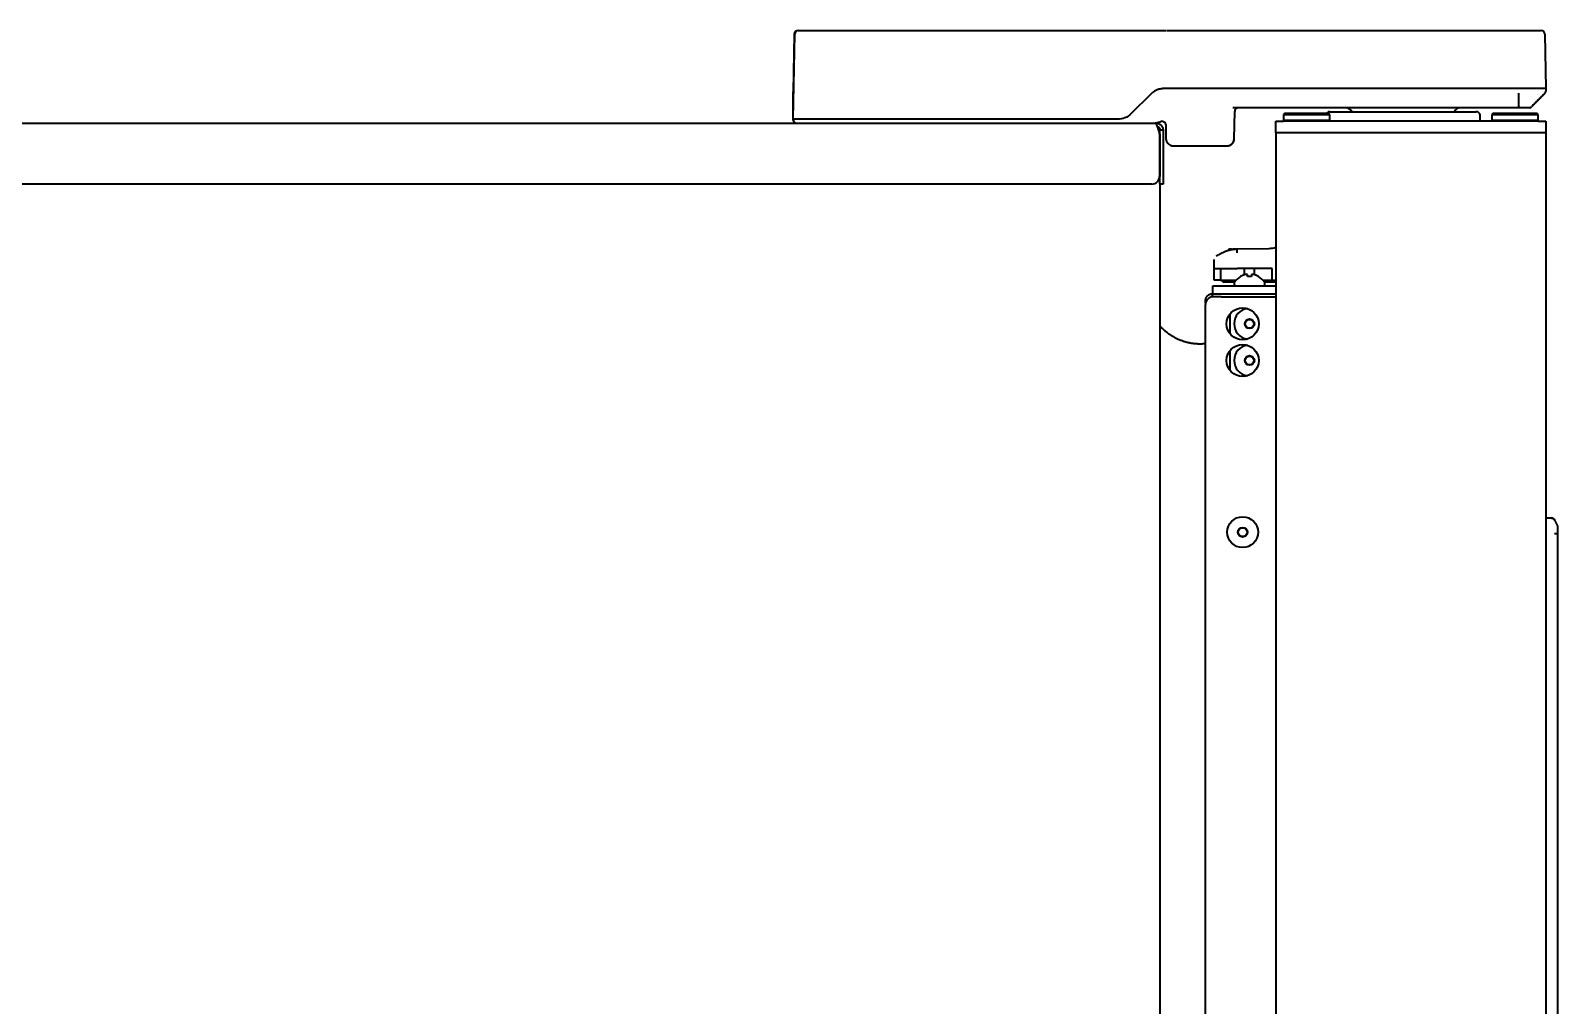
# Model space of a CAD drawing. Header units: inches. Extents: x 90 to 4161, y -506 to 3104.
# Drawn here: x 3699.3 to 4094.9, y 1707.1 to 1959.8 of the extents above; entities that cross this region are included whole.
import ezdxf

# ---------------------------------------------------------------- set-up
doc = ezdxf.new("R2010")
doc.units = ezdxf.units.IN
doc.layers.add('1', color=7, linetype='Continuous', true_color=0xffffff)

msp = doc.modelspace()

# ---------------------------------------------------------------- linework, layer by layer
at = {"layer": '1', "color": 7, "linetype": 'Continuous', "lineweight": 35}
for p, q in [((3897.17, 1958.78), (3896.91, 1943.88)), ((3896.91, 1936.76), (3897.3, 1958.78)), ((3898.17, 1959.76), (3898.19, 1959.76)), ((3898.19, 1959.76), (3898.27, 1959.76)), ((3898.29, 1959.76), (3903.91, 1959.76)), ((3903.91, 1959.76), (3980.94, 1959.76)), ((3984.5, 1959.76), (3989.57, 1959.76)), ((3993.96, 1959.76), (4001.24, 1959.76)), ((4001.24, 1959.76), (4005.31, 1959.76)), ((4005.31, 1959.76), (4084.91, 1959.76)), ((4084.91, 1959.76), (4090.67, 1959.76)), ((4091.67, 1958.78), (4091.91, 1944.76)), ((3989.55, 1943.3), (3984.48, 1938.23)), ((4000.36, 1944.76), (3993.08, 1944.76)), ((4005.31, 1944.76), (4000.36, 1944.76)), ((4084.91, 1944.76), (4005.31, 1944.76)), ((4091.91, 1944.76), (4084.91, 1944.76)), ((4091.91, 1944.76), (4091.9, 1944.05)), ((3896.91, 1938.08), (3896.91, 1942.56)), ((4084.91, 1939.76), (4010.81, 1939.76)), ((4011.15, 1931.72), (4011.27, 1938.78)), ((4035.96, 1938.73), (4073.86, 1938.73)), ((3331.96, 1935.76), (3990.66, 1935.76)), ((3896.91, 1936.55), (3896.91, 1936.76)), ((3903.91, 1936.76), (3896.91, 1936.76)), ((3896.92, 1936.5), (3896.91, 1936.55)), ((3980.94, 1936.76), (3903.91, 1936.76)), ((3990.68, 1935.76), (3990.66, 1935.76)), ((3990.66, 1935.76), (3990.91, 1935.76)), ((3992.06, 1936.1), (3992.08, 1936.11)), ((3993.55, 1931.73), (3993.49, 1935.22)), ((4021.91, 1936.26), (4023.91, 1936.26)), ((4021.91, 1933.26), (4021.91, 1936.26)), ((4024.16, 1938.26), (4023.91, 1938.01)), ((4023.91, 1938.01), (4029.91, 1938.01)), ((4023.91, 1938.01), (4023.91, 1936.51)), ((4023.91, 1936.51), (4035.91, 1936.51)), ((4023.91, 1936.51), (4024.16, 1936.26)), ((4089.91, 1936.26), (4023.91, 1936.26)), ((4029.91, 1938.26), (4024.16, 1938.26)), ((4035.66, 1938.26), (4029.91, 1938.26)), ((4029.91, 1938.01), (4035.91, 1938.01)), ((4035.91, 1938.01), (4035.66, 1938.26)), ((4035.66, 1936.26), (4035.91, 1936.51)), ((4035.91, 1936.51), (4035.91, 1938.01)), ((4074.91, 1936.26), (4074.86, 1937.77)), ((4078.16, 1938.26), (4077.91, 1938.01)), ((4077.91, 1938.01), (4083.91, 1938.01)), ((4077.91, 1938.01), (4077.91, 1936.51)), ((4077.91, 1936.51), (4078.16, 1936.26)), ((4077.91, 1936.51), (4089.91, 1936.51)), ((4083.91, 1938.26), (4078.16, 1938.26)), ((4089.66, 1938.26), (4083.91, 1938.26)), ((4083.91, 1938.01), (4089.91, 1938.01)), ((4089.91, 1938.01), (4089.66, 1938.26)), ((4089.66, 1936.26), (4089.91, 1936.51)), ((4089.91, 1936.51), (4089.91, 1938.01)), ((4089.91, 1936.26), (4091.91, 1936.26)), ((4091.91, 1936.26), (4091.91, 1933.26)), ((3991.62, 1933.85), (3991.57, 1933.96)), ((3991.7, 1933.66), (3991.91, 1933.66)), ((3991.8, 1933.16), (3991.91, 1933.16)), ((3991.81, 1933), (3991.81, 1921.96)), ((3991.91, 1933.96), (3991.91, 1933.85)), ((3991.91, 1933), (3991.91, 1933.85)), ((3991.91, 1933), (3991.91, 1921.96)), ((3992.71, 1933.96), (3992.71, 1933.85)), ((3992.71, 1933.85), (3992.71, 1933)), ((3992.71, 1933), (3992.71, 1921.96)), ((4023.91, 1933.26), (4021.91, 1933.26)), ((4023.91, 1933.26), (4021.91, 1933.26)), ((4021.91, 1933.26), (4021.91, 1249.76)), ((4089.91, 1933.26), (4023.91, 1933.26)), ((4089.91, 1933.26), (4023.91, 1933.26)), ((4091.91, 1933.26), (4089.91, 1933.26)), ((4091.91, 1933.26), (4089.91, 1933.26)), ((4091.91, 1933.26), (4091.91, 1249.76)), ((3998.08, 1929.76), (3995.55, 1929.76)), ((4001.01, 1929.76), (3998.08, 1929.76)), ((4004.8, 1929.76), (4001.01, 1929.76)), ((4008.58, 1929.76), (4004.8, 1929.76)), ((4009.15, 1929.76), (4008.58, 1929.76)), ((3989.81, 1919.96), (3332.81, 1919.96)), ((3991.91, 1919.98), (3991.91, 1921.96)), ((3991.91, 1919.98), (3991.91, 1204.2)), ((3992.71, 1919.96), (3991.91, 1919.96)), ((3992.71, 1921.96), (3992.71, 1919.96)), ((4011.87, 1903.16), (4011.89, 1903.16)), ((4011.89, 1903.16), (4020.19, 1903.31)), ((4011.9, 1903.16), (4011.89, 1903.16)), ((4006, 1898.06), (4006, 1900.45)), ((4006, 1898.06), (4011.89, 1898.06)), ((4006, 1895.06), (4006, 1898.06)), ((4007.62, 1898.06), (4007.62, 1895.06)), ((4021, 1898.06), (4011.89, 1898.06)), ((4012.82, 1896.01), (4012.82, 1896.04)), ((4013.73, 1898.06), (4013.73, 1896.42)), ((4016.41, 1896.46), (4016.41, 1898.06)), ((4017.42, 1896.04), (4017.42, 1896.01)), ((4021, 1895.06), (4021, 1898.06)), ((4005.51, 1891.56), (4006.42, 1891.56)), ((4005.51, 1890.76), (4005.51, 1891.56)), ((4005.62, 1893.56), (4007.62, 1893.56)), ((4005.62, 1891.56), (4005.62, 1893.56)), ((4007.62, 1895.06), (4006, 1895.06)), ((4006.42, 1891.56), (4021.91, 1891.56)), ((4007.62, 1895.06), (4011.67, 1895.06)), ((4007.62, 1893.56), (4021.91, 1893.56)), ((4011.3, 1894.56), (4008.5, 1894.56)), ((4011.12, 1894.56), (4011.12, 1894.16)), ((4011.12, 1894.16), (4011.12, 1893.96)), ((4011.12, 1893.96), (4011.12, 1893.56)), ((4018.57, 1895.06), (4021, 1895.06)), ((4021.75, 1894.56), (4018.94, 1894.56)), ((4019.12, 1894.16), (4019.12, 1894.56)), ((4019.12, 1893.96), (4019.12, 1894.16)), ((4019.12, 1893.56), (4019.12, 1893.96)), ((4021, 1895.06), (4021.91, 1895.06)), ((4003.71, 1351.76), (4003.71, 1888.76)), ((4003.94, 1889.68), (4003.72, 1889.67)), ((4003.74, 1889.11), (4003.72, 1889.67)), ((4007.55, 1890.76), (4005.69, 1890.76)), ((4007.8, 1890.76), (4007.55, 1890.76)), ((4007.8, 1890.76), (4021.91, 1890.76)), ((4010.12, 1881.13), (4010.12, 1886.38)), ((4010.12, 1871.64), (4010.12, 1876.88)), ((4091.91, 1833.51), (4093.32, 1833.44)), ((4094.91, 1829.4), (4094.91, 1456.61))]:
    msp.add_line(p, q, dxfattribs=at)
for centre, radius in [((4013.34, 1883.76), 4.15), ((4015.12, 1883.76), 1.25), ((4015.12, 1883.76), 1.15), ((4013.34, 1874.26), 4.15), ((4015.12, 1874.26), 1.25), ((4015.12, 1874.26), 1.15), ((4013.34, 1829.76), 4), ((4013.34, 1829.76), 1.25), ((4013.34, 1829.76), 1.15)]:
    msp.add_circle(centre, radius, dxfattribs=at)
for centre, radius, start, end in [((3898.17, 1958.76), 1, 90, 179), ((3898.29, 1958.76), 1, 90, 179), ((4090.67, 1958.76), 1, 1, 90), ((4012.27, 1938.76), 1, 90, 179), ((4035.96, 1937.73), 1, 90, 148.0305), ((4039.95, 1937.76), 2, 29.0308, 90), ((4069.88, 1937.76), 2, 90, 150.9692), ((4073.86, 1937.73), 1, 2, 90), ((4087.5, 1940.76), 1, 270, 315), ((3897.71, 1936.56), 0.8, 181, 270), ((3897.67, 1936.51), 0.75, 181, 270), ((3992.49, 1935.2), 1, 1, 117.0987), ((3989.81, 1933), 2, 0, 25), ((3989.81, 1921.96), 2, 270, 0), ((4020.09, 1909.31), 6, 271, 287.6821), ((4015.32, 1891.94), 4.8, 121.3727, 149.6988), ((4014.92, 1891.94), 4.8, 30.3012, 58.6273), ((4007.63, 1894.56), 0.5, 30, 90), ((4008.5, 1895.06), 0.5, 210, 270), ((4011.52, 1894.16), 0.4, 149.6988, 180), ((4011.52, 1893.96), 0.4, 180, 270), ((4018.72, 1893.96), 0.4, 270, 0), ((4018.72, 1894.16), 0.4, 0, 30.3012), ((4021.75, 1895.06), 0.5, 270, 289.2694), ((4015.12, 1883.76), 4, 97.7456, 262.26), ((4015.12, 1874.26), 4, 97.7456, 262.26)]:
    msp.add_arc(centre, radius, start, end, dxfattribs=at)
for centre, major_axis, ratio, start_param, end_param in [((3898.19, 1958.76), (0, 1), 0.998849, 0, 1.553343), ((3897.69, 1936.51), (0, 0.75), 0.998849, 2.154734, 3.141593), ((3992.54, 1935.23), (-0.469, 0.883), 0.976438, 5.842159, 6.283185), ((4011.89, 1902.16), (-0.017, 1), 0.020931, 0, 1.570431), ((4005.69, 1888.76), (0, -2), 0.990268, 3.141593, 4.712389), ((4093.27, 1832.44), (0.052, 0.999), 0.999981, 5.217451, 6.283185)]:
    msp.add_ellipse(centre, major_axis=major_axis, ratio=ratio, start_param=start_param, end_param=end_param, dxfattribs=at)
for points, degree, knots in [([(3980.94, 1959.76), (3981.53, 1959.76), (3982.13, 1959.76), (3983.02, 1959.76), (3983.31, 1959.76), (3983.91, 1959.76), (3984.2, 1959.76), (3984.5, 1959.76)], 3, [0, 0, 0, 0, 0.5, 0.5, 0.75, 0.75, 1, 1, 1, 1]), ([(3989.57, 1959.76), (3989.92, 1959.76), (3990.28, 1959.76), (3990.99, 1959.76), (3991.34, 1959.76), (3991.7, 1959.76)], 3, [0, 0, 0, 0, 0.5, 0.5, 1, 1, 1, 1]), ([(3991.7, 1959.76), (3991.75, 1959.76), (3991.79, 1959.76), (3991.89, 1959.76), (3991.94, 1959.76), (3992.09, 1959.76), (3992.28, 1959.76), (3992.47, 1959.76), (3992.66, 1959.76), (3992.75, 1959.76), (3992.93, 1959.76), (3993.02, 1959.76), (3993.19, 1959.76), (3993.35, 1959.76), (3993.51, 1959.76), (3993.59, 1959.76), (3993.6, 1959.76), (3993.6, 1959.76)], 3, [0, 0, 0, 0, 0.070638, 0.070638, 0.141275, 0.141275, 0.282551, 0.423826, 0.423826, 0.565101, 0.565101, 0.706377, 0.706377, 0.847652, 0.988928, 0.988928, 1, 1, 1, 1]), ([(3896.91, 1942.56), (3896.91, 1942.95), (3896.91, 1943.28), (3896.91, 1943.75), (3896.91, 1943.88), (3896.91, 1943.88)], 3, [0, 0, 0, 0, 0.500156, 0.500156, 1, 1, 1, 1]), ([(3992.99, 1944.76), (3992.97, 1944.75), (3992.95, 1944.75), (3992.9, 1944.74), (3992.87, 1944.73), (3992.8, 1944.72), (3992.74, 1944.71), (3992.58, 1944.68), (3992.47, 1944.66), (3992.32, 1944.64), (3992.29, 1944.64), (3992.22, 1944.63), (3992.19, 1944.62), (3992.1, 1944.61), (3992.04, 1944.6), (3991.85, 1944.57), (3991.72, 1944.55), (3991.59, 1944.53)], 3, [0, 0, 0, 0, 0.0625, 0.0625, 0.125, 0.125, 0.25, 0.25, 0.5, 0.5, 0.5625, 0.5625, 0.625, 0.625, 0.75, 0.75, 1, 1, 1, 1]), ([(4091.68, 1943.53), (4091.71, 1943.56), (4091.74, 1943.6), (4091.8, 1943.68), (4091.82, 1943.72), (4091.86, 1943.81), (4091.87, 1943.86), (4091.89, 1943.95), (4091.9, 1944), (4091.9, 1944.05)], 3, [0, 0, 0, 0, 0.25, 0.25, 0.5, 0.5, 0.75, 0.75, 1, 1, 1, 1]), ([(4084.95, 1939.76), (4084.95, 1939.76), (4084.95, 1939.76), (4084.94, 1939.76), (4084.94, 1939.76), (4084.92, 1939.76), (4084.91, 1939.76), (4084.9, 1939.76)], 3, [0, 0, 0, 0, 0.137073, 0.137073, 0.424715, 0.424715, 1, 1, 1, 1]), ([(4084.91, 1939.76), (4084.91, 1939.76), (4084.91, 1939.77), (4084.91, 1939.79), (4084.91, 1939.81), (4084.91, 1939.86), (4084.91, 1939.89), (4084.91, 1939.97), (4084.91, 1940.01), (4084.91, 1940.05)], 3, [0, 0, 0, 0, 0.241636, 0.241636, 0.494424, 0.494424, 0.747212, 0.747212, 1, 1, 1, 1]), ([(4084.97, 1939.76), (4084.97, 1939.76), (4084.97, 1939.76), (4084.96, 1939.76), (4084.96, 1939.76), (4084.96, 1939.76), (4084.96, 1939.76), (4084.95, 1939.76), (4084.95, 1939.76), (4084.95, 1939.76)], 3, [0, 0, 0, 0, 0.077844, 0.077844, 0.407499, 0.407499, 0.737155, 0.737155, 1, 1, 1, 1]), ([(4084.97, 1939.76), (4084.97, 1939.76), (4084.97, 1939.77), (4084.97, 1939.79), (4084.97, 1939.81), (4084.98, 1939.86), (4084.98, 1939.89), (4084.98, 1939.97), (4084.98, 1940.01), (4084.98, 1940.05)], 3, [0, 0, 0, 0, 0.25, 0.25, 0.5, 0.5, 0.75, 0.75, 1, 1, 1, 1]), ([(4087.5, 1939.76), (4087.5, 1939.76), (4087.49, 1939.76), (4087.48, 1939.76), (4087.47, 1939.76), (4087.44, 1939.76), (4087.43, 1939.76), (4087.41, 1939.76), (4087.4, 1939.76), (4087.37, 1939.76), (4087.34, 1939.76), (4087.27, 1939.76), (4087.24, 1939.76), (4087.18, 1939.76), (4087.16, 1939.76), (4087.12, 1939.76), (4087.1, 1939.76), (4087.03, 1939.76), (4086.98, 1939.76), (4086.87, 1939.76), (4086.82, 1939.76), (4086.7, 1939.76), (4086.64, 1939.76), (4086.54, 1939.76), (4086.51, 1939.76), (4086.45, 1939.76), (4086.41, 1939.76), (4086.31, 1939.76), (4086.24, 1939.76), (4086.13, 1939.76), (4086.09, 1939.76), (4086.02, 1939.76), (4085.98, 1939.76), (4085.9, 1939.76), (4085.86, 1939.76), (4085.78, 1939.76), (4085.74, 1939.76), (4085.67, 1939.76), (4085.63, 1939.76), (4085.54, 1939.76), (4085.5, 1939.76), (4085.42, 1939.76), (4085.38, 1939.76), (4085.3, 1939.76), (4085.26, 1939.76), (4085.17, 1939.76), (4085.13, 1939.76), (4085.07, 1939.76), (4085.05, 1939.76), (4085.02, 1939.76), (4085.01, 1939.76), (4084.99, 1939.76), (4084.98, 1939.76), (4084.97, 1939.76)], 3, [0, 0, 0, 0, 0.059172, 0.059172, 0.121893, 0.121893, 0.153254, 0.153254, 0.184615, 0.184615, 0.247337, 0.247337, 0.310059, 0.310059, 0.34142, 0.34142, 0.372781, 0.372781, 0.435503, 0.435503, 0.498225, 0.498225, 0.560947, 0.560947, 0.592308, 0.592308, 0.623669, 0.623669, 0.686391, 0.686391, 0.717751, 0.717751, 0.749112, 0.749112, 0.780473, 0.780473, 0.811834, 0.811834, 0.843195, 0.843195, 0.874556, 0.874556, 0.905917, 0.905917, 0.937278, 0.937278, 0.968639, 0.968639, 0.98432, 0.98432, 0.99216, 0.99216, 1, 1, 1, 1]), ([(3896.91, 1936.76), (3896.91, 1936.76), (3896.91, 1936.89), (3896.91, 1937.36), (3896.91, 1937.69), (3896.91, 1938.08)], 3, [0, 0, 0, 0, 0.5, 0.5, 1, 1, 1, 1]), ([(3992.08, 1936.11), (3992.05, 1936.1), (3992.02, 1936.08), (3991.97, 1936.06), (3991.94, 1936.04), (3991.85, 1936.01), (3991.8, 1935.98), (3991.63, 1935.92), (3991.51, 1935.88), (3991.28, 1935.82), (3991.16, 1935.8), (3991.01, 1935.78), (3990.97, 1935.78), (3990.91, 1935.77), (3990.82, 1935.76), (3990.73, 1935.76), (3990.67, 1935.76)], 3, [0, 0, 0, 0, 0.0625, 0.0625, 0.125, 0.125, 0.25, 0.25, 0.5, 0.5, 0.75, 0.75, 0.8125, 0.8125, 0.875, 1, 1, 1, 1]), ([(3991.57, 1933.96), (3991.53, 1934.07), (3991.5, 1934.18), (3991.42, 1934.4), (3991.39, 1934.51), (3991.31, 1934.72), (3991.27, 1934.82), (3991.2, 1935.01), (3991.16, 1935.1), (3991.09, 1935.26), (3991.05, 1935.34), (3990.98, 1935.47), (3990.94, 1935.53), (3990.87, 1935.63), (3990.83, 1935.67), (3990.76, 1935.73), (3990.72, 1935.75), (3990.68, 1935.76)], 3, [0, 0, 0, 0, 0.125, 0.125, 0.25, 0.25, 0.375, 0.375, 0.5, 0.5, 0.625, 0.625, 0.75, 0.75, 0.875, 0.875, 1, 1, 1, 1]), ([(3990.91, 1935.76), (3990.91, 1935.76), (3990.92, 1935.76), (3990.93, 1935.76), (3990.94, 1935.76), (3990.95, 1935.76), (3990.97, 1935.76), (3990.98, 1935.76), (3990.99, 1935.76), (3991, 1935.76), (3991.01, 1935.76), (3991.02, 1935.76), (3991.03, 1935.76), (3991.04, 1935.76), (3991.05, 1935.76), (3991.06, 1935.76), (3991.06, 1935.76)], 3, [0, 0, 0, 0, 0.073473, 0.146486, 0.219075, 0.291275, 0.363122, 0.434652, 0.505902, 0.57691, 0.647713, 0.71835, 0.788858, 0.859277, 0.929644, 1, 1, 1, 1]), ([(3991.06, 1935.76), (3991.17, 1935.75), (3991.28, 1935.73), (3991.5, 1935.67), (3991.6, 1935.63), (3991.8, 1935.53), (3991.9, 1935.47), (3992.08, 1935.34), (3992.16, 1935.26), (3992.31, 1935.1), (3992.38, 1935.01), (3992.5, 1934.82), (3992.55, 1934.72), (3992.63, 1934.51), (3992.66, 1934.4), (3992.7, 1934.18), (3992.71, 1934.07), (3992.71, 1933.96)], 3, [0, 0, 0, 0, 0.125, 0.125, 0.25, 0.25, 0.375, 0.375, 0.5, 0.5, 0.625, 0.625, 0.75, 0.75, 0.875, 0.875, 1, 1, 1, 1]), ([(3991.25, 1934.9), (3991.28, 1934.89), (3991.32, 1934.88), (3991.46, 1934.81), (3991.56, 1934.73), (3991.73, 1934.55), (3991.8, 1934.44), (3991.89, 1934.21), (3991.91, 1934.09), (3991.91, 1933.96)], 3, [0, 0, 0, 0, 0.092302, 0.092302, 0.394868, 0.394868, 0.697434, 0.697434, 1, 1, 1, 1]), ([(3995.55, 1929.76), (3995.54, 1929.76), (3995.5, 1929.76), (3995.46, 1929.76), (3995.42, 1929.77), (3995.37, 1929.77), (3995.33, 1929.77), (3995.29, 1929.78), (3995.25, 1929.78), (3995.21, 1929.79), (3995.17, 1929.8), (3995.14, 1929.8), (3995.1, 1929.81), (3995.07, 1929.82), (3995.04, 1929.83), (3995, 1929.84), (3994.97, 1929.85), (3994.95, 1929.86), (3994.92, 1929.86), (3994.89, 1929.87), (3994.86, 1929.88), (3994.84, 1929.89), (3994.82, 1929.9), (3994.74, 1929.93), (3994.61, 1929.99), (3994.44, 1930.1), (3994.28, 1930.21), (3994.19, 1930.3), (3994.13, 1930.35), (3994.11, 1930.37), (3994.1, 1930.39), (3994.08, 1930.41), (3994.06, 1930.42), (3994.05, 1930.44), (3994.03, 1930.46), (3994.02, 1930.48), (3994, 1930.5), (3993.98, 1930.52), (3993.97, 1930.54), (3993.95, 1930.56), (3993.94, 1930.58), (3993.93, 1930.6), (3993.91, 1930.62), (3993.9, 1930.64), (3993.88, 1930.66), (3993.87, 1930.68), (3993.86, 1930.7), (3993.85, 1930.72), (3993.83, 1930.74), (3993.82, 1930.76), (3993.81, 1930.78), (3993.8, 1930.8), (3993.79, 1930.82), (3993.77, 1930.84), (3993.76, 1930.86), (3993.75, 1930.88), (3993.74, 1930.91), (3993.73, 1930.93), (3993.72, 1930.95), (3993.71, 1930.97), (3993.7, 1930.99), (3993.7, 1931.01), (3993.69, 1931.04), (3993.68, 1931.06), (3993.67, 1931.08), (3993.66, 1931.1), (3993.66, 1931.12), (3993.65, 1931.15), (3993.64, 1931.17), (3993.63, 1931.19), (3993.63, 1931.21), (3993.62, 1931.23), (3993.62, 1931.26), (3993.61, 1931.28), (3993.6, 1931.3), (3993.6, 1931.32), (3993.59, 1931.35), (3993.59, 1931.37), (3993.59, 1931.39), (3993.58, 1931.41), (3993.58, 1931.44), (3993.57, 1931.46), (3993.57, 1931.48), (3993.57, 1931.5), (3993.56, 1931.53), (3993.56, 1931.55), (3993.56, 1931.57), (3993.56, 1931.59), (3993.56, 1931.62), (3993.55, 1931.64), (3993.55, 1931.66), (3993.55, 1931.68), (3993.55, 1931.7), (3993.55, 1931.72), (3993.55, 1931.73)], 3, [0, 0, 0, 0, 0.014961, 0.029581, 0.043859, 0.057796, 0.071392, 0.084647, 0.09756, 0.110131, 0.122362, 0.134251, 0.145799, 0.157005, 0.16787, 0.178394, 0.188576, 0.198417, 0.207917, 0.217075, 0.225892, 0.234368, 0.242502, 0.250295, 0.317434, 0.381487, 0.442455, 0.500337, 0.508333, 0.516315, 0.524284, 0.53224, 0.540183, 0.548113, 0.556029, 0.563933, 0.571823, 0.5797, 0.587564, 0.595415, 0.603253, 0.611078, 0.61889, 0.626688, 0.634474, 0.642246, 0.650005, 0.657752, 0.665485, 0.673205, 0.680912, 0.688606, 0.696286, 0.703954, 0.711609, 0.71925, 0.726879, 0.734495, 0.742097, 0.749687, 0.757263, 0.764826, 0.772377, 0.779914, 0.787438, 0.79495, 0.802448, 0.809933, 0.817406, 0.824865, 0.832311, 0.839744, 0.847165, 0.854572, 0.861967, 0.869348, 0.876716, 0.884072, 0.891414, 0.898744, 0.90606, 0.913364, 0.920655, 0.927933, 0.935197, 0.942449, 0.949688, 0.956914, 0.964128, 0.971328, 0.978515, 0.98569, 0.992851, 1, 1, 1, 1]), ([(4011.1, 1931.73), (4011.1, 1931.72), (4011.1, 1931.7), (4011.1, 1931.68), (4011.09, 1931.66), (4011.09, 1931.64), (4011.09, 1931.62), (4011.09, 1931.59), (4011.09, 1931.57), (4011.09, 1931.55), (4011.08, 1931.53), (4011.08, 1931.51), (4011.08, 1931.48), (4011.08, 1931.46), (4011.07, 1931.44), (4011.07, 1931.42), (4011.06, 1931.39), (4011.06, 1931.37), (4011.06, 1931.35), (4011.05, 1931.33), (4011.05, 1931.31), (4011.04, 1931.28), (4011.04, 1931.26), (4011.03, 1931.24), (4011.02, 1931.22), (4011.02, 1931.19), (4011.01, 1931.17), (4011, 1931.15), (4011, 1931.13), (4010.99, 1931.11), (4010.98, 1931.08), (4010.97, 1931.06), (4010.97, 1931.04), (4010.96, 1931.02), (4010.95, 1931), (4010.94, 1930.97), (4010.93, 1930.95), (4010.92, 1930.93), (4010.91, 1930.91), (4010.9, 1930.89), (4010.89, 1930.87), (4010.88, 1930.85), (4010.87, 1930.82), (4010.86, 1930.8), (4010.85, 1930.78), (4010.84, 1930.76), (4010.82, 1930.74), (4010.81, 1930.72), (4010.8, 1930.7), (4010.79, 1930.68), (4010.77, 1930.66), (4010.76, 1930.64), (4010.75, 1930.62), (4010.73, 1930.6), (4010.72, 1930.58), (4010.7, 1930.56), (4010.69, 1930.54), (4010.68, 1930.52), (4010.66, 1930.5), (4010.65, 1930.48), (4010.63, 1930.46), (4010.61, 1930.44), (4010.6, 1930.42), (4010.58, 1930.41), (4010.56, 1930.39), (4010.55, 1930.37), (4010.53, 1930.35), (4010.51, 1930.34), (4010.5, 1930.32), (4010.49, 1930.31), (4010.48, 1930.3), (4010.46, 1930.29), (4010.45, 1930.27), (4010.43, 1930.26), (4010.42, 1930.25), (4010.4, 1930.23), (4010.39, 1930.22), (4010.37, 1930.21), (4010.36, 1930.19), (4010.34, 1930.18), (4010.32, 1930.17), (4010.3, 1930.15), (4010.28, 1930.14), (4010.27, 1930.12), (4010.25, 1930.11), (4010.23, 1930.1), (4010.2, 1930.08), (4010.18, 1930.07), (4010.16, 1930.05), (4010.14, 1930.04), (4010.12, 1930.03), (4010.09, 1930.01), (4010.07, 1930), (4010.04, 1929.99), (4010.02, 1929.97), (4009.99, 1929.96), (4009.96, 1929.95), (4009.94, 1929.93), (4009.91, 1929.92), (4009.88, 1929.91), (4009.85, 1929.9), (4009.82, 1929.89), (4009.79, 1929.87), (4009.76, 1929.86), (4009.73, 1929.85), (4009.7, 1929.84), (4009.66, 1929.83), (4009.63, 1929.82), (4009.6, 1929.82), (4009.56, 1929.81), (4009.53, 1929.8), (4009.49, 1929.79), (4009.46, 1929.79), (4009.42, 1929.78), (4009.38, 1929.78), (4009.34, 1929.77), (4009.3, 1929.77), (4009.27, 1929.77), (4009.23, 1929.76), (4009.19, 1929.76), (4009.16, 1929.76), (4009.15, 1929.76)], 3, [0, 0, 0, 0, 0.007054, 0.014124, 0.021211, 0.028313, 0.035432, 0.042566, 0.049717, 0.056884, 0.064068, 0.071267, 0.078483, 0.085714, 0.092962, 0.100226, 0.107506, 0.114803, 0.122115, 0.129444, 0.136789, 0.144149, 0.151527, 0.15892, 0.166329, 0.173755, 0.181197, 0.188655, 0.196129, 0.203619, 0.211125, 0.218648, 0.226186, 0.233741, 0.241312, 0.248899, 0.256503, 0.264122, 0.271758, 0.27941, 0.287078, 0.294762, 0.302462, 0.310179, 0.317912, 0.32566, 0.333425, 0.341207, 0.349004, 0.356817, 0.364647, 0.372493, 0.380355, 0.388233, 0.396128, 0.404038, 0.411965, 0.419908, 0.427867, 0.435842, 0.443833, 0.451841, 0.459865, 0.467904, 0.47596, 0.484033, 0.492121, 0.500226, 0.505738, 0.511401, 0.517214, 0.523178, 0.529293, 0.535559, 0.541975, 0.548542, 0.55526, 0.562128, 0.569147, 0.576316, 0.583636, 0.591107, 0.598729, 0.606501, 0.614424, 0.622498, 0.630722, 0.639097, 0.647623, 0.656299, 0.665126, 0.674104, 0.683232, 0.692511, 0.701941, 0.711521, 0.721252, 0.731134, 0.741166, 0.751349, 0.761683, 0.772168, 0.782803, 0.793588, 0.804525, 0.815612, 0.82685, 0.838238, 0.849777, 0.861467, 0.873308, 0.885299, 0.897441, 0.909733, 0.922177, 0.93477, 0.947515, 0.96041, 0.973456, 0.986653, 1, 1, 1, 1]), ([(4011.04, 1931.73), (4011.04, 1931.6), (4011.02, 1931.47), (4010.97, 1931.21), (4010.93, 1931.09), (4010.86, 1930.91), (4010.83, 1930.85), (4010.78, 1930.74), (4010.74, 1930.69), (4010.64, 1930.53), (4010.56, 1930.43), (4010.39, 1930.24), (4010.29, 1930.16), (4010.09, 1930.02), (4009.98, 1929.96), (4009.81, 1929.89), (4009.75, 1929.86), (4009.63, 1929.83), (4009.57, 1929.81), (4009.39, 1929.77), (4009.27, 1929.76), (4009.15, 1929.76)], 3, [0, 0, 0, 0, 0.125, 0.125, 0.25, 0.25, 0.3125, 0.3125, 0.375, 0.375, 0.5, 0.5, 0.625, 0.625, 0.75, 0.75, 0.8125, 0.8125, 0.875, 0.875, 1, 1, 1, 1]), ([(4011.04, 1931.73), (4011.07, 1931.73), (4011.1, 1931.73), (4011.13, 1931.73), (4011.14, 1931.73), (4011.15, 1931.73), (4011.15, 1931.73), (4011.15, 1931.73)], 3, [0, 0, 0, 0, 0.424806, 0.424806, 0.849612, 0.849612, 1, 1, 1, 1]), ([(4006.54, 1901.34), (4006.54, 1901.34), (4006.55, 1901.35), (4006.59, 1901.37), (4006.61, 1901.39), (4006.67, 1901.43), (4006.69, 1901.44), (4006.73, 1901.46), (4006.74, 1901.47), (4006.77, 1901.49), (4006.78, 1901.5), (4006.85, 1901.54), (4006.91, 1901.58), (4007.06, 1901.66), (4007.14, 1901.71), (4007.31, 1901.81), (4007.4, 1901.86), (4007.52, 1901.93), (4007.55, 1901.94), (4007.6, 1901.97), (4007.68, 1902.01), (4007.76, 1902.05), (4007.93, 1902.14), (4008.04, 1902.19), (4008.29, 1902.31), (4008.41, 1902.37), (4008.61, 1902.45), (4008.68, 1902.48), (4008.82, 1902.53), (4008.89, 1902.56), (4009.1, 1902.64), (4009.25, 1902.69), (4009.55, 1902.79), (4009.7, 1902.83), (4009.94, 1902.9), (4010.02, 1902.92), (4010.14, 1902.95), (4010.18, 1902.95), (4010.26, 1902.97), (4010.3, 1902.98), (4010.51, 1903.02), (4010.67, 1903.05), (4011.01, 1903.1), (4011.18, 1903.12), (4011.44, 1903.14), (4011.52, 1903.15), (4011.66, 1903.16), (4011.72, 1903.16), (4011.8, 1903.16), (4011.84, 1903.16), (4011.85, 1903.16), (4011.86, 1903.16), (4011.87, 1903.16), (4011.87, 1903.16), (4011.87, 1903.16)], 3, [0, 0, 0, 0, 0.0625, 0.0625, 0.125, 0.125, 0.15625, 0.15625, 0.171875, 0.171875, 0.1875, 0.1875, 0.25, 0.25, 0.3125, 0.3125, 0.375, 0.375, 0.390625, 0.390625, 0.40625, 0.4375, 0.4375, 0.5, 0.5, 0.5625, 0.5625, 0.59375, 0.59375, 0.625, 0.625, 0.6875, 0.6875, 0.75, 0.75, 0.78125, 0.78125, 0.796875, 0.796875, 0.8125, 0.8125, 0.875, 0.875, 0.9375, 0.9375, 0.96875, 0.96875, 0.984375, 0.992188, 0.996094, 0.998047, 0.999023, 0.999023, 1, 1, 1, 1]), ([(4010.46, 1903.14), (4010.42, 1903.14), (4010.38, 1903.14), (4010.29, 1903.13), (4010.25, 1903.12), (4010.16, 1903.11), (4010.12, 1903.1), (4010.04, 1903.09), (4010, 1903.08), (4009.89, 1903.05), (4009.82, 1903.02), (4009.72, 1902.98), (4009.69, 1902.97), (4009.65, 1902.95), (4009.63, 1902.94), (4009.61, 1902.93), (4009.61, 1902.93), (4009.59, 1902.92), (4009.59, 1902.92), (4009.58, 1902.92)], 3, [0, 0, 0, 0, 0.125, 0.125, 0.25, 0.25, 0.375, 0.375, 0.5, 0.5, 0.75, 0.75, 0.875, 0.875, 0.9375, 0.9375, 0.96875, 0.96875, 1, 1, 1, 1]), ([(4010.46, 1903.14), (4010.5, 1903.14), (4010.81, 1903.15), (4011.26, 1903.15), (4011.37, 1903.16)], 2, [0, 0, 0, 0.114436, 0.795174, 1, 1, 1]), ([(4014.62, 1896.01), (4014.62, 1896.13), (4014.62, 1896.24), (4014.62, 1896.38), (4014.62, 1896.42), (4014.62, 1896.49), (4014.62, 1896.53), (4014.62, 1896.56)], 3, [0, 0, 0, 0, 0.5, 0.5, 0.75, 0.75, 1, 1, 1, 1]), ([(4017.42, 1896.01), (4017.22, 1896.13), (4017.01, 1896.24), (4016.68, 1896.38), (4016.57, 1896.42), (4016.35, 1896.49), (4016.24, 1896.53), (4016.12, 1896.56)], 3, [0, 0, 0, 0, 0.5, 0.5, 0.75, 0.75, 1, 1, 1, 1]), ([(4003.72, 1889.87), (4003.72, 1889.97), (4003.74, 1890.07), (4003.79, 1890.28), (4003.82, 1890.38), (4003.87, 1890.5), (4003.88, 1890.53), (4003.91, 1890.58), (4003.95, 1890.65), (4003.99, 1890.72), (4004.08, 1890.86), (4004.15, 1890.95), (4004.26, 1891.05), (4004.28, 1891.07), (4004.32, 1891.11), (4004.38, 1891.17), (4004.45, 1891.22), (4004.6, 1891.32), (4004.7, 1891.37), (4004.84, 1891.43), (4004.87, 1891.44), (4004.92, 1891.46), (4004.95, 1891.47), (4005.04, 1891.5), (4005.15, 1891.53), (4005.27, 1891.55), (4005.36, 1891.56), (4005.39, 1891.56), (4005.45, 1891.56), (4005.48, 1891.56), (4005.51, 1891.56)], 3, [0, 0, 0, 0, 0.125, 0.125, 0.25, 0.25, 0.28125, 0.28125, 0.3125, 0.375, 0.375, 0.5, 0.5, 0.53125, 0.53125, 0.5625, 0.625, 0.625, 0.75, 0.75, 0.78125, 0.78125, 0.8125, 0.8125, 0.875, 0.9375, 0.9375, 0.96875, 0.96875, 1, 1, 1, 1]), ([(4005.51, 1890.76), (4005.44, 1890.76), (4005.36, 1890.75), (4005.28, 1890.73), (4005.26, 1890.73), (4005.22, 1890.72), (4005.21, 1890.71), (4005.15, 1890.7), (4005.12, 1890.68), (4005.08, 1890.66), (4005.06, 1890.66), (4005.05, 1890.65)], 3, [0, 0, 0, 0, 0.453001, 0.453001, 0.566251, 0.566251, 0.679502, 0.679502, 0.906002, 0.906002, 1, 1, 1, 1]), ([(4093.32, 1833.44), (4093.41, 1833.43), (4093.5, 1833.42), (4093.67, 1833.36), (4093.75, 1833.32), (4093.9, 1833.22), (4093.96, 1833.16), (4094.08, 1833.03), (4094.13, 1832.96), (4094.17, 1832.88)], 3, [0, 0, 0, 0, 0.25, 0.25, 0.5, 0.5, 0.75, 0.75, 1, 1, 1, 1]), ([(4094.81, 1831.56), (4094.84, 1831.49), (4094.87, 1831.42), (4094.9, 1831.27), (4094.91, 1831.2), (4094.91, 1831.12)], 3, [0, 0, 0, 0, 0.5, 0.5, 1, 1, 1, 1]), ([(4094.81, 1829.41), (4094.84, 1829.41), (4094.87, 1829.41), (4094.9, 1829.41), (4094.91, 1829.4), (4094.91, 1829.4)], 3, [0, 0, 0, 0, 0.5, 0.5, 1, 1, 1, 1]), ([(4094.91, 1831.12), (4094.91, 1831.12), (4094.91, 1831.12), (4094.91, 1831.11), (4094.91, 1831.1), (4094.91, 1831.09), (4094.91, 1831.09), (4094.91, 1831.07), (4094.91, 1831.06), (4094.91, 1831.02), (4094.91, 1831), (4094.91, 1830.96), (4094.91, 1830.93), (4094.91, 1830.89), (4094.91, 1830.88), (4094.91, 1830.85), (4094.91, 1830.83), (4094.91, 1830.79), (4094.91, 1830.75), (4094.91, 1830.68), (4094.91, 1830.65), (4094.91, 1830.59), (4094.91, 1830.57), (4094.91, 1830.52), (4094.91, 1830.5), (4094.91, 1830.44), (4094.91, 1830.35), (4094.91, 1830.25), (4094.91, 1830.16), (4094.91, 1830.11), (4094.91, 1830.03), (4094.91, 1830), (4094.91, 1829.95), (4094.91, 1829.92), (4094.91, 1829.84), (4094.91, 1829.79), (4094.91, 1829.68), (4094.91, 1829.63), (4094.91, 1829.51), (4094.91, 1829.46), (4094.91, 1829.4)], 3, [0, 0, 0, 0, 0.0625, 0.0625, 0.09375, 0.09375, 0.125, 0.125, 0.1875, 0.1875, 0.25, 0.25, 0.3125, 0.3125, 0.34375, 0.34375, 0.375, 0.375, 0.4375, 0.4375, 0.5, 0.5, 0.53125, 0.53125, 0.5625, 0.5625, 0.625, 0.6875, 0.6875, 0.75, 0.75, 0.78125, 0.78125, 0.8125, 0.8125, 0.875, 0.875, 0.9375, 0.9375, 1, 1, 1, 1])]:
    msp.add_open_spline(points, degree=degree, knots=knots, dxfattribs=at)
for points, degree in [([(3993.8, 1959.76), (3993.86, 1959.76), (3993.91, 1959.76), (3993.96, 1959.76)], 3), ([(3991.58, 1944.53), (3990.82, 1944.29), (3990.11, 1943.86), (3989.55, 1943.3)], 3), ([(3991.58, 1944.53), (3991.58, 1944.53), (3991.58, 1944.53), (3991.59, 1944.53)], 3), ([(3992.99, 1944.76), (3993, 1944.76), (3993, 1944.76), (3993, 1944.76)], 3), ([(3993.08, 1944.76), (3993.06, 1944.76), (3993.03, 1944.76), (3993, 1944.76)], 3), ([(4084.91, 1940.05), (4084.91, 1943.53)], 1), ([(4091.68, 1943.53), (4088.2, 1940.05)], 1), ([(3984.48, 1938.23), (3983.54, 1937.29), (3982.26, 1936.76), (3980.94, 1936.76)], 3), ([(3992.71, 1933.96), (3991.91, 1933.96)], 1), ([(4014.12, 1896.56), (4014.07, 1896.54), (4013.96, 1896.51), (4013.8, 1896.46), (4013.64, 1896.41), (4013.48, 1896.35), (4013.33, 1896.28), (4013.17, 1896.2), (4013.01, 1896.12), (4012.88, 1896.05), (4012.82, 1896.01)], 3), ([(4014.62, 1896.56), (4014.59, 1896.56), (4014.54, 1896.57), (4014.47, 1896.57), (4014.4, 1896.57), (4014.33, 1896.57), (4014.26, 1896.57), (4014.19, 1896.57), (4014.14, 1896.56), (4014.12, 1896.56)], 3), ([(4015.62, 1896.01), (4015.45, 1896.03), (4015.12, 1896.05), (4014.79, 1896.03), (4014.62, 1896.01)], 3), ([(4016.12, 1896.56), (4016.1, 1896.56), (4016.05, 1896.57), (4015.98, 1896.57), (4015.91, 1896.57), (4015.84, 1896.57), (4015.76, 1896.57), (4015.69, 1896.57), (4015.64, 1896.56), (4015.62, 1896.56)], 3), ([(4015.62, 1896.56), (4015.62, 1896.54), (4015.62, 1896.51), (4015.62, 1896.46), (4015.62, 1896.41), (4015.62, 1896.35), (4015.62, 1896.28), (4015.62, 1896.2), (4015.62, 1896.12), (4015.62, 1896.05), (4015.62, 1896.01)], 3), ([(4003.72, 1889.67), (4003.71, 1889.74), (4003.71, 1889.81), (4003.72, 1889.87)], 3), ([(4094.17, 1832.88), (4094.81, 1831.56)], 1), ([(4094.17, 1829.41), (4094.81, 1829.41)], 1)]:
    msp.add_open_spline(points, degree=degree, dxfattribs=at)
msp.add_rational_spline([(4003.83, 1878.6), (4000.48, 1878.21), (3997.17, 1878.91), (3994.31, 1880.6), (3992.13, 1882.99), (3992.09, 1883.03), (3992.04, 1883.07), (3991.99, 1883.11), (3991.94, 1883.13)], [0.500123199837, 0.482160661531, 0.483515098564, 0.504186510936, 0.544174898647, 0.535909248976, 0.531320882017, 0.530409797772, 0.53317599624], degree=4, knots=[0, 0, 0, 0, 0, 0.982402, 0.982402, 0.982402, 0.982402, 1, 1, 1, 1, 1], dxfattribs=at)

doc.saveas('drawing.dxf')
